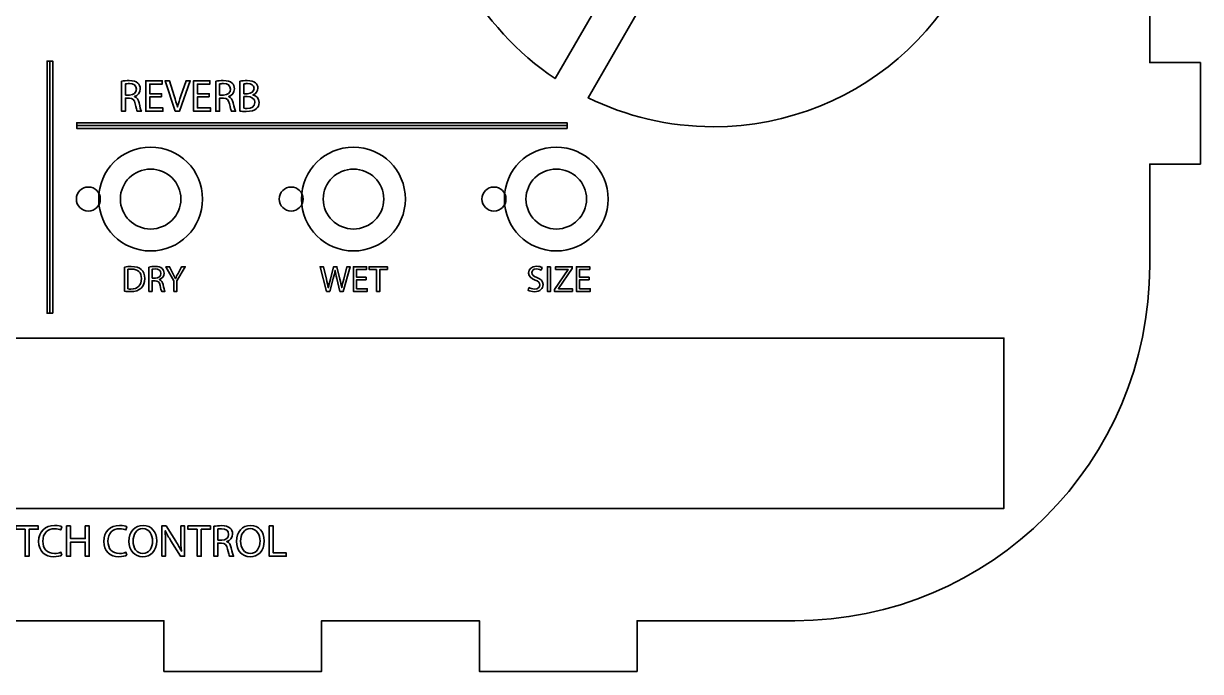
# Model space of a CAD drawing. Header units: inches. Extents: x 7.2 to 23.7, y -15.5 to -0.4.
# Drawn here: x 12.36 to 18.16, y -6.89 to -3.7 of the extents above; entities that cross this region are included whole.
import ezdxf

# ---------------------------------------------------------------- set-up
doc = ezdxf.new("R2010")
doc.units = ezdxf.units.IN
doc.header["$MEASUREMENT"] = 0
doc.layers.add('Layer 12', color=7, linetype='Continuous')

msp = doc.modelspace()

# ---------------------------------------------------------------- linework, layer by layer
at = {"layer": 'Layer 12', "color": 7, "lineweight": 35, "true_color": 0xffffff}
for points in [[(12.5, -5.125), (12.4722, -5.125), (12.4722, -3.8819), (12.5, -3.8819), (12.5, -5.125)], [(12.4861, -5.125), (12.4861, -3.8819)], [(13.0362, -4.0589), (12.978, -4.0589), (12.978, -4.1129), (13.0429, -4.1129), (13.0429, -4.1292), (12.9587, -4.1292), (12.9587, -3.9793), (13.0396, -3.9793), (13.0396, -3.9955), (12.978, -3.9955), (12.978, -4.0429), (13.0362, -4.0429), (13.0362, -4.0589)], [(13.2716, -4.0589), (13.2133, -4.0589), (13.2133, -4.1129), (13.2782, -4.1129), (13.2782, -4.1292), (13.194, -4.1292), (13.194, -3.9793), (13.2749, -3.9793), (13.2749, -3.9955), (13.2133, -3.9955), (13.2133, -4.0429), (13.2716, -4.0429), (13.2716, -4.0589)], [(15.0357, -4.2139), (12.618, -4.2139), (12.618, -4.1861), (15.0357, -4.1861), (15.0357, -4.2139)], [(12.618, -4.2), (15.0357, -4.2)], [(14.0449, -4.9599), (13.9976, -4.9599), (13.9976, -5.0037), (14.0503, -5.0037), (14.0503, -5.0169), (13.9819, -5.0169), (13.9819, -4.8952), (14.0476, -4.8952), (14.0476, -4.9084), (13.9976, -4.9084), (13.9976, -4.9469), (14.0449, -4.9469), (14.0449, -4.9599)], [(14.0967, -4.9086), (14.0597, -4.9086), (14.0597, -4.8952), (14.1498, -4.8952), (14.1498, -4.9086), (14.1126, -4.9086), (14.1126, -5.0169), (14.0967, -5.0169), (14.0967, -4.9086)], [(14.9544, -4.8952), (14.9544, -5.0169), (14.9387, -5.0169), (14.9387, -4.8952), (14.9544, -4.8952)], [(14.9735, -5.0077), (15.0411, -4.9089), (15.0411, -4.9084), (14.9793, -4.9084), (14.9793, -4.8952), (15.0615, -4.8952), (15.0615, -4.9048), (14.9943, -5.0032), (14.9943, -5.0037), (15.0624, -5.0037), (15.0624, -5.0169), (14.9735, -5.0169), (14.9735, -5.0077)], [(15.1447, -4.9599), (15.0974, -4.9599), (15.0974, -5.0037), (15.1501, -5.0037), (15.1501, -5.0169), (15.0817, -5.0169), (15.0817, -4.8952), (15.1474, -4.8952), (15.1474, -4.9084), (15.0974, -4.9084), (15.0974, -4.9469), (15.1447, -4.9469), (15.1447, -4.9599)], [(8.6344, -5.247), (8.6344, -5.4568), (8.2593, -5.4568), (8.2593, -5.8765), (8.6344, -5.8765), (8.6344, -6.0864), (17.1894, -6.0864), (17.1894, -5.247), (8.6344, -5.247)], [(12.3633, -6.1887), (12.3177, -6.1887), (12.3177, -6.1722), (12.4286, -6.1722), (12.4286, -6.1887), (12.3828, -6.1887), (12.3828, -6.3221), (12.3633, -6.3221), (12.3633, -6.1887)], [(12.5875, -6.1722), (12.5875, -6.2349), (12.6599, -6.2349), (12.6599, -6.1722), (12.6795, -6.1722), (12.6795, -6.3221), (12.6599, -6.3221), (12.6599, -6.2518), (12.5875, -6.2518), (12.5875, -6.3221), (12.5681, -6.3221), (12.5681, -6.1722), (12.5875, -6.1722)], [(13.2121, -6.1887), (13.1666, -6.1887), (13.1666, -6.1722), (13.2775, -6.1722), (13.2775, -6.1887), (13.2317, -6.1887), (13.2317, -6.3221), (13.2121, -6.3221), (13.2121, -6.1887)], [(13.5675, -6.1722), (13.5868, -6.1722), (13.5868, -6.3058), (13.6508, -6.3058), (13.6508, -6.3221), (13.5675, -6.3221), (13.5675, -6.1722)]]:
    msp.add_lwpolyline(points, dxfattribs=at)
for points, knots in [([(16.1588, -6.6395), (16.1588, -6.6395), (15.3811, -6.6395), (15.3811, -6.6395), (15.3811, -6.6395), (15.3811, -6.8895), (15.3811, -6.8895), (15.3811, -6.8895), (14.6033, -6.8895), (14.6033, -6.8895), (14.6033, -6.8895), (14.6033, -6.6395), (14.6033, -6.6395), (14.6033, -6.6395), (13.8255, -6.6395), (13.8255, -6.6395), (13.8255, -6.6395), (13.8255, -6.8895), (13.8255, -6.8895), (13.8255, -6.8895), (13.0477, -6.8895), (13.0477, -6.8895), (13.0477, -6.8895), (13.0477, -6.6395), (13.0477, -6.6395), (13.0477, -6.6395), (12.27, -6.6395), (12.27, -6.6395), (12.27, -6.6395), (12.27, -6.8895), (12.27, -6.8895), (12.27, -6.8895), (11.4922, -6.8895), (11.4922, -6.8895), (11.4922, -6.8895), (11.4922, -6.6395), (11.4922, -6.6395), (11.4922, -6.6395), (10.7144, -6.6395), (10.7144, -6.6395), (10.7144, -6.6395), (10.7144, -6.8895), (10.7144, -6.8895), (10.7144, -6.8895), (9.9366, -6.8895), (9.9366, -6.8895), (9.9366, -6.8895), (9.9366, -6.6395), (9.9366, -6.6395), (9.9366, -6.6395), (9.1588, -6.6395), (9.1588, -6.6395), (8.1928, -6.6395), (7.4088, -5.8555), (7.4088, -4.8895), (7.4088, -4.8895), (7.4088, -4.3895), (7.4088, -4.3895), (7.4088, -4.3895), (7.1588, -4.3895), (7.1588, -4.3895), (7.1588, -4.3895), (7.1588, -3.8895), (7.1588, -3.8895), (7.1588, -3.8895), (7.4088, -3.8895), (7.4088, -3.8895), (7.4088, -3.8895), (7.4088, -3.3895), (7.4088, -3.3895), (7.4088, -3.3895), (7.1588, -3.3895), (7.1588, -3.3895), (7.1588, -3.3895), (7.1588, -2.8895), (7.1588, -2.8895), (7.1588, -2.8895), (7.4088, -2.8895), (7.4088, -2.8895), (7.4088, -2.8895), (7.4088, -2.3895), (7.4088, -2.3895), (7.4088, -1.4235), (8.1928, -0.6395), (9.1588, -0.6395), (9.1588, -0.6395), (9.1588, -0.6395), (9.1588, -0.6395), (9.1588, -0.6395), (11.1588, -0.6395), (11.1588, -0.6395), (11.1588, -0.6395), (11.1588, -0.3895), (11.1588, -0.3895), (11.1588, -0.3895), (11.9088, -0.3895), (11.9088, -0.3895), (11.9088, -0.3895), (11.9088, -0.6395), (11.9088, -0.6395), (11.9088, -0.6395), (13.4088, -0.6395), (13.4088, -0.6395), (13.4088, -0.6395), (13.4088, -0.3895), (13.4088, -0.3895), (13.4088, -0.3895), (14.1588, -0.3895), (14.1588, -0.3895), (14.1588, -0.3895), (14.1588, -0.6395), (14.1588, -0.6395), (14.1588, -0.6395), (16.1588, -0.6395), (16.1588, -0.6395), (17.1248, -0.6395), (17.9088, -1.4235), (17.9088, -2.3895), (17.9088, -2.3895), (17.9088, -2.8895), (17.9088, -2.8895), (17.9088, -2.8895), (18.1588, -2.8895), (18.1588, -2.8895), (18.1588, -2.8895), (18.1588, -3.3895), (18.1588, -3.3895), (18.1588, -3.3895), (17.9088, -3.3895), (17.9088, -3.3895), (17.9088, -3.3895), (17.9088, -3.8895), (17.9088, -3.8895), (17.9088, -3.8895), (18.1588, -3.8895), (18.1588, -3.8895), (18.1588, -3.8895), (18.1588, -4.3895), (18.1588, -4.3895), (18.1588, -4.3895), (17.9088, -4.3895), (17.9088, -4.3895), (17.9088, -4.3895), (17.9088, -4.8895), (17.9088, -4.8895), (17.9088, -5.8555), (17.1248, -6.6395), (16.1588, -6.6395), (16.1588, -6.6395), (16.1588, -6.6395), (16.1588, -6.6395)], [0, 0, 0, 0, 1, 1, 1, 2, 2, 2, 3, 3, 3, 4, 4, 4, 5, 5, 5, 6, 6, 6, 7, 7, 7, 8, 8, 8, 9, 9, 9, 10, 10, 10, 11, 11, 11, 12, 12, 12, 13, 13, 13, 14, 14, 14, 15, 15, 15, 16, 16, 16, 17, 17, 17, 18, 18, 18, 19, 19, 19, 20, 20, 20, 21, 21, 21, 22, 22, 22, 23, 23, 23, 24, 24, 24, 25, 25, 25, 26, 26, 26, 27, 27, 27, 28, 28, 28, 29, 29, 29, 30, 30, 30, 31, 31, 31, 32, 32, 32, 33, 33, 33, 34, 34, 34, 35, 35, 35, 36, 36, 36, 37, 37, 37, 38, 38, 38, 39, 39, 39, 40, 40, 40, 41, 41, 41, 42, 42, 42, 43, 43, 43, 44, 44, 44, 45, 45, 45, 46, 46, 46, 47, 47, 47, 48, 48, 48, 49, 49, 49, 50, 50, 50, 50]), ([(15.471, -3.1132), (15.471, -3.1132), (14.9766, -3.9685), (14.9766, -3.9685), (14.6021, -3.7172), (14.3556, -3.2901), (14.3556, -2.8056), (14.3556, -2.321), (14.6021, -1.8939), (14.9766, -1.6426), (14.9766, -1.6426), (15.471, -2.4979), (15.471, -2.4979), (15.3884, -2.5746), (15.3367, -2.684), (15.3367, -2.8056), (15.3367, -2.9271), (15.3884, -3.0365), (15.471, -3.1132)], [0, 0, 0, 0, 1, 1, 1, 2, 2, 2, 3, 3, 3, 4, 4, 4, 5, 5, 5, 6, 6, 6, 6]), ([(15.6335, -3.2071), (15.6726, -3.2191), (15.7141, -3.2256), (15.7572, -3.2256), (15.9571, -3.2256), (16.1243, -3.0861), (16.167, -2.8993), (16.167, -2.8993), (17.1556, -2.8993), (17.1556, -2.8993), (17.1073, -3.6288), (16.4997, -4.2056), (15.7572, -4.2056), (15.5353, -4.2056), (15.3256, -4.154), (15.1391, -4.0624), (15.1391, -4.0624), (15.6335, -3.2071), (15.6335, -3.2071)], [0, 0, 0, 0, 1, 1, 1, 2, 2, 2, 3, 3, 3, 4, 4, 4, 5, 5, 5, 6, 6, 6, 6]), ([(12.8391, -3.9813), (12.8489, -3.9793), (12.8629, -3.9782), (12.8762, -3.9782), (12.8969, -3.9782), (12.9102, -3.982), (12.9196, -3.9904), (12.9271, -3.9971), (12.9314, -4.0073), (12.9314, -4.0189), (12.9314, -4.0387), (12.9189, -4.0518), (12.9031, -4.0571), (12.9031, -4.0571), (12.9031, -4.0578), (12.9031, -4.0578), (12.9147, -4.0618), (12.9216, -4.0725), (12.9251, -4.088), (12.93, -4.1089), (12.9336, -4.1234), (12.9367, -4.1292), (12.9367, -4.1292), (12.9167, -4.1292), (12.9167, -4.1292), (12.9142, -4.1249), (12.9109, -4.112), (12.9067, -4.0934), (12.9022, -4.0727), (12.8942, -4.0649), (12.8767, -4.0642), (12.8767, -4.0642), (12.8584, -4.0642), (12.8584, -4.0642), (12.8584, -4.0642), (12.8584, -4.1292), (12.8584, -4.1292), (12.8584, -4.1292), (12.8391, -4.1292), (12.8391, -4.1292), (12.8391, -4.1292), (12.8391, -3.9813), (12.8391, -3.9813)], [0, 0, 0, 0, 1, 1, 1, 2, 2, 2, 3, 3, 3, 4, 4, 4, 5, 5, 5, 6, 6, 6, 7, 7, 7, 8, 8, 8, 9, 9, 9, 10, 10, 10, 11, 11, 11, 12, 12, 12, 13, 13, 13, 14, 14, 14, 14]), ([(12.8584, -4.0496), (12.8584, -4.0496), (12.8782, -4.0496), (12.8782, -4.0496), (12.8989, -4.0496), (12.912, -4.0382), (12.912, -4.0211), (12.912, -4.0018), (12.898, -3.9933), (12.8776, -3.9931), (12.8682, -3.9931), (12.8616, -3.994), (12.8584, -3.9949), (12.8584, -3.9949), (12.8584, -4.0496), (12.8584, -4.0496)], [0, 0, 0, 0, 1, 1, 1, 2, 2, 2, 3, 3, 3, 4, 4, 4, 5, 5, 5, 5]), ([(13.1029, -4.1292), (13.1029, -4.1292), (13.054, -3.9793), (13.054, -3.9793), (13.054, -3.9793), (13.0749, -3.9793), (13.0749, -3.9793), (13.0749, -3.9793), (13.0982, -4.0531), (13.0982, -4.0531), (13.1047, -4.0734), (13.1102, -4.0916), (13.1142, -4.1091), (13.1142, -4.1091), (13.1147, -4.1091), (13.1147, -4.1091), (13.1189, -4.0918), (13.1251, -4.0729), (13.1318, -4.0533), (13.1318, -4.0533), (13.1571, -3.9793), (13.1571, -3.9793), (13.1571, -3.9793), (13.1778, -3.9793), (13.1778, -3.9793), (13.1778, -3.9793), (13.1242, -4.1292), (13.1242, -4.1292), (13.1242, -4.1292), (13.1029, -4.1292), (13.1029, -4.1292)], [0, 0, 0, 0, 1, 1, 1, 2, 2, 2, 3, 3, 3, 4, 4, 4, 5, 5, 5, 6, 6, 6, 7, 7, 7, 8, 8, 8, 9, 9, 9, 10, 10, 10, 10]), ([(13.3033, -3.9813), (13.3131, -3.9793), (13.3271, -3.9782), (13.3404, -3.9782), (13.3611, -3.9782), (13.3745, -3.982), (13.3838, -3.9904), (13.3913, -3.9971), (13.3956, -4.0073), (13.3956, -4.0189), (13.3956, -4.0387), (13.3831, -4.0518), (13.3673, -4.0571), (13.3673, -4.0571), (13.3673, -4.0578), (13.3673, -4.0578), (13.3789, -4.0618), (13.3858, -4.0725), (13.3894, -4.088), (13.3942, -4.1089), (13.3978, -4.1234), (13.4009, -4.1292), (13.4009, -4.1292), (13.3809, -4.1292), (13.3809, -4.1292), (13.3785, -4.1249), (13.3751, -4.112), (13.3709, -4.0934), (13.3665, -4.0727), (13.3585, -4.0649), (13.3409, -4.0642), (13.3409, -4.0642), (13.3227, -4.0642), (13.3227, -4.0642), (13.3227, -4.0642), (13.3227, -4.1292), (13.3227, -4.1292), (13.3227, -4.1292), (13.3033, -4.1292), (13.3033, -4.1292), (13.3033, -4.1292), (13.3033, -3.9813), (13.3033, -3.9813)], [0, 0, 0, 0, 1, 1, 1, 2, 2, 2, 3, 3, 3, 4, 4, 4, 5, 5, 5, 6, 6, 6, 7, 7, 7, 8, 8, 8, 9, 9, 9, 10, 10, 10, 11, 11, 11, 12, 12, 12, 13, 13, 13, 14, 14, 14, 14]), ([(13.3227, -4.0496), (13.3227, -4.0496), (13.3424, -4.0496), (13.3424, -4.0496), (13.3631, -4.0496), (13.3762, -4.0382), (13.3762, -4.0211), (13.3762, -4.0018), (13.3622, -3.9933), (13.3418, -3.9931), (13.3324, -3.9931), (13.3258, -3.994), (13.3227, -3.9949), (13.3227, -3.9949), (13.3227, -4.0496), (13.3227, -4.0496)], [0, 0, 0, 0, 1, 1, 1, 2, 2, 2, 3, 3, 3, 4, 4, 4, 5, 5, 5, 5]), ([(13.4229, -3.9813), (13.4313, -3.9795), (13.4447, -3.9782), (13.4582, -3.9782), (13.4776, -3.9782), (13.49, -3.9815), (13.4993, -3.9891), (13.5071, -3.9949), (13.5118, -4.0038), (13.5118, -4.0155), (13.5118, -4.03), (13.5022, -4.0427), (13.4864, -4.0485), (13.4864, -4.0485), (13.4864, -4.0489), (13.4864, -4.0489), (13.5007, -4.0525), (13.5174, -4.0642), (13.5174, -4.0865), (13.5174, -4.0994), (13.5122, -4.1091), (13.5047, -4.1165), (13.4942, -4.126), (13.4773, -4.1305), (13.4529, -4.1305), (13.4395, -4.1305), (13.4293, -4.1296), (13.4229, -4.1287), (13.4229, -4.1287), (13.4229, -3.9813), (13.4229, -3.9813)], [0, 0, 0, 0, 1, 1, 1, 2, 2, 2, 3, 3, 3, 4, 4, 4, 5, 5, 5, 6, 6, 6, 7, 7, 7, 8, 8, 8, 9, 9, 9, 10, 10, 10, 10]), ([(13.4422, -4.0427), (13.4422, -4.0427), (13.4598, -4.0427), (13.4598, -4.0427), (13.4802, -4.0427), (13.4922, -4.032), (13.4922, -4.0176), (13.4922, -4), (13.4789, -3.9931), (13.4593, -3.9931), (13.4504, -3.9931), (13.4453, -3.9938), (13.4422, -3.9944), (13.4422, -3.9944), (13.4422, -4.0427), (13.4422, -4.0427)], [0, 0, 0, 0, 1, 1, 1, 2, 2, 2, 3, 3, 3, 4, 4, 4, 5, 5, 5, 5]), ([(13.4422, -4.1145), (13.446, -4.1151), (13.4515, -4.1154), (13.4584, -4.1154), (13.4784, -4.1154), (13.4969, -4.108), (13.4969, -4.0863), (13.4969, -4.0658), (13.4793, -4.0574), (13.4582, -4.0574), (13.4582, -4.0574), (13.4422, -4.0574), (13.4422, -4.0574), (13.4422, -4.0574), (13.4422, -4.1145), (13.4422, -4.1145)], [0, 0, 0, 0, 1, 1, 1, 2, 2, 2, 3, 3, 3, 4, 4, 4, 5, 5, 5, 5]), ([(13.2383, -4.5618), (13.2383, -4.7031), (13.1238, -4.8177), (12.9824, -4.8177), (12.8411, -4.8177), (12.7265, -4.7031), (12.7265, -4.5618), (12.7265, -4.4205), (12.8411, -4.3059), (12.9824, -4.3059), (13.1238, -4.3059), (13.2383, -4.4205), (13.2383, -4.5618)], [0, 0, 0, 0, 1, 1, 1, 2, 2, 2, 3, 3, 3, 4, 4, 4, 4]), ([(14.2383, -4.5618), (14.2383, -4.7031), (14.1238, -4.8177), (13.9824, -4.8177), (13.8411, -4.8177), (13.7265, -4.7031), (13.7265, -4.5618), (13.7265, -4.4205), (13.8411, -4.3059), (13.9824, -4.3059), (14.1238, -4.3059), (14.2383, -4.4205), (14.2383, -4.5618)], [0, 0, 0, 0, 1, 1, 1, 2, 2, 2, 3, 3, 3, 4, 4, 4, 4]), ([(15.2383, -4.5618), (15.2383, -4.7031), (15.1238, -4.8177), (14.9824, -4.8177), (14.8411, -4.8177), (14.7265, -4.7031), (14.7265, -4.5618), (14.7265, -4.4205), (14.8411, -4.3059), (14.9824, -4.3059), (15.1238, -4.3059), (15.2383, -4.4205), (15.2383, -4.5618)], [0, 0, 0, 0, 1, 1, 1, 2, 2, 2, 3, 3, 3, 4, 4, 4, 4]), ([(13.1317, -4.5618), (13.1317, -4.6434), (13.0649, -4.7095), (12.9824, -4.7095), (12.9, -4.7095), (12.8332, -4.6434), (12.8332, -4.5618), (12.8332, -4.4803), (12.9, -4.4142), (12.9824, -4.4142), (13.0649, -4.4142), (13.1317, -4.4803), (13.1317, -4.5618)], [0, 0, 0, 0, 1, 1, 1, 2, 2, 2, 3, 3, 3, 4, 4, 4, 4]), ([(14.1317, -4.5618), (14.1317, -4.6434), (14.0649, -4.7095), (13.9824, -4.7095), (13.9, -4.7095), (13.8332, -4.6434), (13.8332, -4.5618), (13.8332, -4.4803), (13.9, -4.4142), (13.9824, -4.4142), (14.0649, -4.4142), (14.1317, -4.4803), (14.1317, -4.5618)], [0, 0, 0, 0, 1, 1, 1, 2, 2, 2, 3, 3, 3, 4, 4, 4, 4]), ([(15.1317, -4.5618), (15.1317, -4.6434), (15.0649, -4.7095), (14.9824, -4.7095), (14.9, -4.7095), (14.8332, -4.6434), (14.8332, -4.5618), (14.8332, -4.4803), (14.9, -4.4142), (14.9824, -4.4142), (15.0649, -4.4142), (15.1317, -4.4803), (15.1317, -4.5618)], [0, 0, 0, 0, 1, 1, 1, 2, 2, 2, 3, 3, 3, 4, 4, 4, 4]), ([(12.6163, -4.5618), (12.6163, -4.5944), (12.6427, -4.6209), (12.6753, -4.6209), (12.708, -4.6209), (12.7344, -4.5944), (12.7344, -4.5618), (12.7344, -4.5292), (12.708, -4.5028), (12.6753, -4.5028), (12.6427, -4.5028), (12.6163, -4.5292), (12.6163, -4.5618)], [0, 0, 0, 0, 1, 1, 1, 2, 2, 2, 3, 3, 3, 4, 4, 4, 4]), ([(13.6163, -4.5618), (13.6163, -4.5944), (13.6427, -4.6209), (13.6753, -4.6209), (13.708, -4.6209), (13.7344, -4.5944), (13.7344, -4.5618), (13.7344, -4.5292), (13.708, -4.5028), (13.6753, -4.5028), (13.6427, -4.5028), (13.6163, -4.5292), (13.6163, -4.5618)], [0, 0, 0, 0, 1, 1, 1, 2, 2, 2, 3, 3, 3, 4, 4, 4, 4]), ([(14.6163, -4.5618), (14.6163, -4.5944), (14.6427, -4.6209), (14.6753, -4.6209), (14.708, -4.6209), (14.7344, -4.5944), (14.7344, -4.5618), (14.7344, -4.5292), (14.708, -4.5028), (14.6753, -4.5028), (14.6427, -4.5028), (14.6163, -4.5292), (14.6163, -4.5618)], [0, 0, 0, 0, 1, 1, 1, 2, 2, 2, 3, 3, 3, 4, 4, 4, 4]), ([(12.8536, -4.8968), (12.8632, -4.8954), (12.8745, -4.8943), (12.887, -4.8943), (12.9096, -4.8943), (12.9256, -4.8995), (12.9363, -4.9095), (12.9471, -4.9194), (12.9534, -4.9335), (12.9534, -4.9532), (12.9534, -4.973), (12.9473, -4.9893), (12.9359, -5.0005), (12.9246, -5.0119), (12.9058, -5.018), (12.8821, -5.018), (12.8709, -5.018), (12.8615, -5.0175), (12.8536, -5.0165), (12.8536, -5.0165), (12.8536, -4.8968), (12.8536, -4.8968)], [0, 0, 0, 0, 1, 1, 1, 2, 2, 2, 3, 3, 3, 4, 4, 4, 5, 5, 5, 6, 6, 6, 7, 7, 7, 7]), ([(12.8693, -5.0044), (12.8733, -5.0052), (12.879, -5.0054), (12.8852, -5.0054), (12.9188, -5.0054), (12.937, -4.9866), (12.937, -4.9537), (12.9372, -4.925), (12.9209, -4.9068), (12.8877, -4.9068), (12.8796, -4.9068), (12.8734, -4.9075), (12.8693, -4.9084), (12.8693, -4.9084), (12.8693, -5.0044), (12.8693, -5.0044)], [0, 0, 0, 0, 1, 1, 1, 2, 2, 2, 3, 3, 3, 4, 4, 4, 5, 5, 5, 5]), ([(12.9738, -4.8968), (12.9818, -4.8952), (12.9932, -4.8943), (13.004, -4.8943), (13.0208, -4.8943), (13.0316, -4.8974), (13.0392, -4.9042), (13.0453, -4.9097), (13.0488, -4.918), (13.0488, -4.9274), (13.0488, -4.9434), (13.0387, -4.9541), (13.0258, -4.9584), (13.0258, -4.9584), (13.0258, -4.959), (13.0258, -4.959), (13.0352, -4.9622), (13.0408, -4.9709), (13.0437, -4.9835), (13.0477, -5.0005), (13.0506, -5.0122), (13.0531, -5.0169), (13.0531, -5.0169), (13.0369, -5.0169), (13.0369, -5.0169), (13.0349, -5.0135), (13.0322, -5.003), (13.0287, -4.9878), (13.0251, -4.9711), (13.0186, -4.9647), (13.0044, -4.9642), (13.0044, -4.9642), (12.9895, -4.9642), (12.9895, -4.9642), (12.9895, -4.9642), (12.9895, -5.0169), (12.9895, -5.0169), (12.9895, -5.0169), (12.9738, -5.0169), (12.9738, -5.0169), (12.9738, -5.0169), (12.9738, -4.8968), (12.9738, -4.8968)], [0, 0, 0, 0, 1, 1, 1, 2, 2, 2, 3, 3, 3, 4, 4, 4, 5, 5, 5, 6, 6, 6, 7, 7, 7, 8, 8, 8, 9, 9, 9, 10, 10, 10, 11, 11, 11, 12, 12, 12, 13, 13, 13, 14, 14, 14, 14]), ([(12.9895, -4.9523), (12.9895, -4.9523), (13.0056, -4.9523), (13.0056, -4.9523), (13.0224, -4.9523), (13.0331, -4.9431), (13.0331, -4.9292), (13.0331, -4.9135), (13.0217, -4.9066), (13.0051, -4.9064), (12.9975, -4.9064), (12.9921, -4.9071), (12.9895, -4.9078), (12.9895, -4.9078), (12.9895, -4.9523), (12.9895, -4.9523)], [0, 0, 0, 0, 1, 1, 1, 2, 2, 2, 3, 3, 3, 4, 4, 4, 5, 5, 5, 5]), ([(13.0961, -5.0169), (13.0961, -5.0169), (13.0961, -4.9653), (13.0961, -4.9653), (13.0961, -4.9653), (13.0576, -4.8952), (13.0576, -4.8952), (13.0576, -4.8952), (13.0755, -4.8952), (13.0755, -4.8952), (13.0755, -4.8952), (13.0926, -4.9288), (13.0926, -4.9288), (13.0973, -4.938), (13.1009, -4.9454), (13.1047, -4.9539), (13.1047, -4.9539), (13.1051, -4.9539), (13.1051, -4.9539), (13.1085, -4.9459), (13.1127, -4.938), (13.1174, -4.9288), (13.1174, -4.9288), (13.1349, -4.8952), (13.1349, -4.8952), (13.1349, -4.8952), (13.1528, -4.8952), (13.1528, -4.8952), (13.1528, -4.8952), (13.112, -4.9651), (13.112, -4.9651), (13.112, -4.9651), (13.112, -5.0169), (13.112, -5.0169), (13.112, -5.0169), (13.0961, -5.0169), (13.0961, -5.0169)], [0, 0, 0, 0, 1, 1, 1, 2, 2, 2, 3, 3, 3, 4, 4, 4, 5, 5, 5, 6, 6, 6, 7, 7, 7, 8, 8, 8, 9, 9, 9, 10, 10, 10, 11, 11, 11, 12, 12, 12, 12]), ([(13.849, -5.0169), (13.849, -5.0169), (13.8181, -4.8952), (13.8181, -4.8952), (13.8181, -4.8952), (13.8347, -4.8952), (13.8347, -4.8952), (13.8347, -4.8952), (13.8492, -4.9568), (13.8492, -4.9568), (13.8528, -4.9719), (13.856, -4.9871), (13.8582, -4.9989), (13.8582, -4.9989), (13.8586, -4.9989), (13.8586, -4.9989), (13.8605, -4.9868), (13.8643, -4.9723), (13.8685, -4.9566), (13.8685, -4.9566), (13.8847, -4.8952), (13.8847, -4.8952), (13.8847, -4.8952), (13.9012, -4.8952), (13.9012, -4.8952), (13.9012, -4.8952), (13.916, -4.957), (13.916, -4.957), (13.9194, -4.9714), (13.9227, -4.9859), (13.9245, -4.9987), (13.9245, -4.9987), (13.9248, -4.9987), (13.9248, -4.9987), (13.9274, -4.9853), (13.9308, -4.9718), (13.9346, -4.9566), (13.9346, -4.9566), (13.9506, -4.8952), (13.9506, -4.8952), (13.9506, -4.8952), (13.9667, -4.8952), (13.9667, -4.8952), (13.9667, -4.8952), (13.9322, -5.0169), (13.9322, -5.0169), (13.9322, -5.0169), (13.9158, -5.0169), (13.9158, -5.0169), (13.9158, -5.0169), (13.9004, -4.9535), (13.9004, -4.9535), (13.8967, -4.938), (13.8941, -4.9261), (13.8925, -4.9138), (13.8925, -4.9138), (13.8921, -4.9138), (13.8921, -4.9138), (13.89, -4.9259), (13.8873, -4.9378), (13.8828, -4.9535), (13.8828, -4.9535), (13.8654, -5.0169), (13.8654, -5.0169), (13.8654, -5.0169), (13.849, -5.0169), (13.849, -5.0169)], [0, 0, 0, 0, 1, 1, 1, 2, 2, 2, 3, 3, 3, 4, 4, 4, 5, 5, 5, 6, 6, 6, 7, 7, 7, 8, 8, 8, 9, 9, 9, 10, 10, 10, 11, 11, 11, 12, 12, 12, 13, 13, 13, 14, 14, 14, 15, 15, 15, 16, 16, 16, 17, 17, 17, 18, 18, 18, 19, 19, 19, 20, 20, 20, 21, 21, 21, 22, 22, 22, 22]), ([(14.8475, -4.9978), (14.8546, -5.0021), (14.8649, -5.0057), (14.8757, -5.0057), (14.8918, -5.0057), (14.9012, -4.9972), (14.9012, -4.985), (14.9012, -4.9736), (14.8947, -4.9671), (14.8782, -4.9608), (14.8584, -4.9537), (14.8461, -4.9434), (14.8461, -4.9263), (14.8461, -4.9073), (14.8618, -4.8932), (14.8854, -4.8932), (14.8979, -4.8932), (14.9069, -4.8961), (14.9123, -4.8992), (14.9123, -4.8992), (14.908, -4.912), (14.908, -4.912), (14.904, -4.9098), (14.8959, -4.9062), (14.8849, -4.9062), (14.8683, -4.9062), (14.862, -4.9162), (14.862, -4.9245), (14.862, -4.9358), (14.8694, -4.9414), (14.8862, -4.9479), (14.9067, -4.9559), (14.9172, -4.9658), (14.9172, -4.9837), (14.9172, -5.0025), (14.9033, -5.0187), (14.8746, -5.0187), (14.8629, -5.0187), (14.85, -5.0153), (14.8436, -5.011), (14.8436, -5.011), (14.8475, -4.9978), (14.8475, -4.9978)], [0, 0, 0, 0, 1, 1, 1, 2, 2, 2, 3, 3, 3, 4, 4, 4, 5, 5, 5, 6, 6, 6, 7, 7, 7, 8, 8, 8, 9, 9, 9, 10, 10, 10, 11, 11, 11, 12, 12, 12, 13, 13, 13, 14, 14, 14, 14]), ([(12.5439, -6.3172), (12.5368, -6.3207), (12.5226, -6.3243), (12.5044, -6.3243), (12.4621, -6.3243), (12.4303, -6.2976), (12.4303, -6.2485), (12.4303, -6.2016), (12.4621, -6.1698), (12.5086, -6.1698), (12.5273, -6.1698), (12.539, -6.1738), (12.5442, -6.1764), (12.5442, -6.1764), (12.5395, -6.1922), (12.5395, -6.1922), (12.5322, -6.1887), (12.5217, -6.186), (12.5093, -6.186), (12.4741, -6.186), (12.4508, -6.2085), (12.4508, -6.2478), (12.4508, -6.2845), (12.4719, -6.3081), (12.5084, -6.3081), (12.5202, -6.3081), (12.5322, -6.3056), (12.5399, -6.3018), (12.5399, -6.3018), (12.5439, -6.3172), (12.5439, -6.3172)], [0, 0, 0, 0, 1, 1, 1, 2, 2, 2, 3, 3, 3, 4, 4, 4, 5, 5, 5, 6, 6, 6, 7, 7, 7, 8, 8, 8, 9, 9, 9, 10, 10, 10, 10]), ([(12.8648, -6.3172), (12.8577, -6.3207), (12.8435, -6.3243), (12.8252, -6.3243), (12.783, -6.3243), (12.7512, -6.2976), (12.7512, -6.2485), (12.7512, -6.2016), (12.783, -6.1698), (12.8295, -6.1698), (12.8481, -6.1698), (12.8599, -6.1738), (12.865, -6.1764), (12.865, -6.1764), (12.8604, -6.1922), (12.8604, -6.1922), (12.853, -6.1887), (12.8426, -6.186), (12.8301, -6.186), (12.795, -6.186), (12.7717, -6.2085), (12.7717, -6.2478), (12.7717, -6.2845), (12.7928, -6.3081), (12.8293, -6.3081), (12.841, -6.3081), (12.853, -6.3056), (12.8608, -6.3018), (12.8608, -6.3018), (12.8648, -6.3172), (12.8648, -6.3172)], [0, 0, 0, 0, 1, 1, 1, 2, 2, 2, 3, 3, 3, 4, 4, 4, 5, 5, 5, 6, 6, 6, 7, 7, 7, 8, 8, 8, 9, 9, 9, 10, 10, 10, 10]), ([(13.0124, -6.2456), (13.0124, -6.2972), (12.9811, -6.3245), (12.9428, -6.3245), (12.9032, -6.3245), (12.8754, -6.2938), (12.8754, -6.2485), (12.8754, -6.2009), (12.905, -6.1698), (12.945, -6.1698), (12.9859, -6.1698), (13.0124, -6.2011), (13.0124, -6.2456)], [0, 0, 0, 0, 1, 1, 1, 2, 2, 2, 3, 3, 3, 4, 4, 4, 4]), ([(12.8961, -6.248), (12.8961, -6.28), (12.9135, -6.3087), (12.9439, -6.3087), (12.9746, -6.3087), (12.9919, -6.2805), (12.9919, -6.2465), (12.9919, -6.2167), (12.9764, -6.1856), (12.9441, -6.1856), (12.9121, -6.1856), (12.8961, -6.2151), (12.8961, -6.248)], [0, 0, 0, 0, 1, 1, 1, 2, 2, 2, 3, 3, 3, 4, 4, 4, 4]), ([(13.0374, -6.3221), (13.0374, -6.3221), (13.0374, -6.1722), (13.0374, -6.1722), (13.0374, -6.1722), (13.0586, -6.1722), (13.0586, -6.1722), (13.0586, -6.1722), (13.1066, -6.248), (13.1066, -6.248), (13.1177, -6.2656), (13.1264, -6.2814), (13.1335, -6.2967), (13.1335, -6.2967), (13.1339, -6.2965), (13.1339, -6.2965), (13.1321, -6.2765), (13.1317, -6.2583), (13.1317, -6.2349), (13.1317, -6.2349), (13.1317, -6.1722), (13.1317, -6.1722), (13.1317, -6.1722), (13.1499, -6.1722), (13.1499, -6.1722), (13.1499, -6.1722), (13.1499, -6.3221), (13.1499, -6.3221), (13.1499, -6.3221), (13.1304, -6.3221), (13.1304, -6.3221), (13.1304, -6.3221), (13.0828, -6.246), (13.0828, -6.246), (13.0723, -6.2294), (13.0623, -6.2122), (13.0548, -6.196), (13.0548, -6.196), (13.0541, -6.1962), (13.0541, -6.1962), (13.0552, -6.2151), (13.0557, -6.2331), (13.0557, -6.258), (13.0557, -6.258), (13.0557, -6.3221), (13.0557, -6.3221), (13.0557, -6.3221), (13.0374, -6.3221), (13.0374, -6.3221)], [0, 0, 0, 0, 1, 1, 1, 2, 2, 2, 3, 3, 3, 4, 4, 4, 5, 5, 5, 6, 6, 6, 7, 7, 7, 8, 8, 8, 9, 9, 9, 10, 10, 10, 11, 11, 11, 12, 12, 12, 13, 13, 13, 14, 14, 14, 15, 15, 15, 16, 16, 16, 16]), ([(13.2941, -6.1742), (13.3039, -6.1722), (13.3179, -6.1711), (13.3312, -6.1711), (13.3519, -6.1711), (13.3653, -6.1749), (13.3746, -6.1833), (13.3821, -6.19), (13.3864, -6.2002), (13.3864, -6.2118), (13.3864, -6.2316), (13.3739, -6.2447), (13.3581, -6.25), (13.3581, -6.25), (13.3581, -6.2507), (13.3581, -6.2507), (13.3697, -6.2547), (13.3766, -6.2654), (13.3802, -6.2809), (13.385, -6.3018), (13.3886, -6.3163), (13.3917, -6.3221), (13.3917, -6.3221), (13.3717, -6.3221), (13.3717, -6.3221), (13.3693, -6.3178), (13.3659, -6.3049), (13.3617, -6.2863), (13.3573, -6.2656), (13.3493, -6.2578), (13.3317, -6.2571), (13.3317, -6.2571), (13.3135, -6.2571), (13.3135, -6.2571), (13.3135, -6.2571), (13.3135, -6.3221), (13.3135, -6.3221), (13.3135, -6.3221), (13.2941, -6.3221), (13.2941, -6.3221), (13.2941, -6.3221), (13.2941, -6.1742), (13.2941, -6.1742)], [0, 0, 0, 0, 1, 1, 1, 2, 2, 2, 3, 3, 3, 4, 4, 4, 5, 5, 5, 6, 6, 6, 7, 7, 7, 8, 8, 8, 9, 9, 9, 10, 10, 10, 11, 11, 11, 12, 12, 12, 13, 13, 13, 14, 14, 14, 14]), ([(13.3135, -6.2425), (13.3135, -6.2425), (13.3332, -6.2425), (13.3332, -6.2425), (13.3539, -6.2425), (13.367, -6.2311), (13.367, -6.214), (13.367, -6.1947), (13.353, -6.1862), (13.3326, -6.186), (13.3232, -6.186), (13.3166, -6.1869), (13.3135, -6.1878), (13.3135, -6.1878), (13.3135, -6.2425), (13.3135, -6.2425)], [0, 0, 0, 0, 1, 1, 1, 2, 2, 2, 3, 3, 3, 4, 4, 4, 5, 5, 5, 5]), ([(13.5424, -6.2456), (13.5424, -6.2972), (13.511, -6.3245), (13.4728, -6.3245), (13.4332, -6.3245), (13.4054, -6.2938), (13.4054, -6.2485), (13.4054, -6.2009), (13.435, -6.1698), (13.475, -6.1698), (13.5159, -6.1698), (13.5424, -6.2011), (13.5424, -6.2456)], [0, 0, 0, 0, 1, 1, 1, 2, 2, 2, 3, 3, 3, 4, 4, 4, 4]), ([(13.4261, -6.248), (13.4261, -6.28), (13.4435, -6.3087), (13.4739, -6.3087), (13.5046, -6.3087), (13.5219, -6.2805), (13.5219, -6.2465), (13.5219, -6.2167), (13.5064, -6.1856), (13.4741, -6.1856), (13.4421, -6.1856), (13.4261, -6.2151), (13.4261, -6.248)], [0, 0, 0, 0, 1, 1, 1, 2, 2, 2, 3, 3, 3, 4, 4, 4, 4])]:
    msp.add_open_spline(points, degree=3, knots=knots, dxfattribs=at)

doc.saveas('drawing.dxf')
